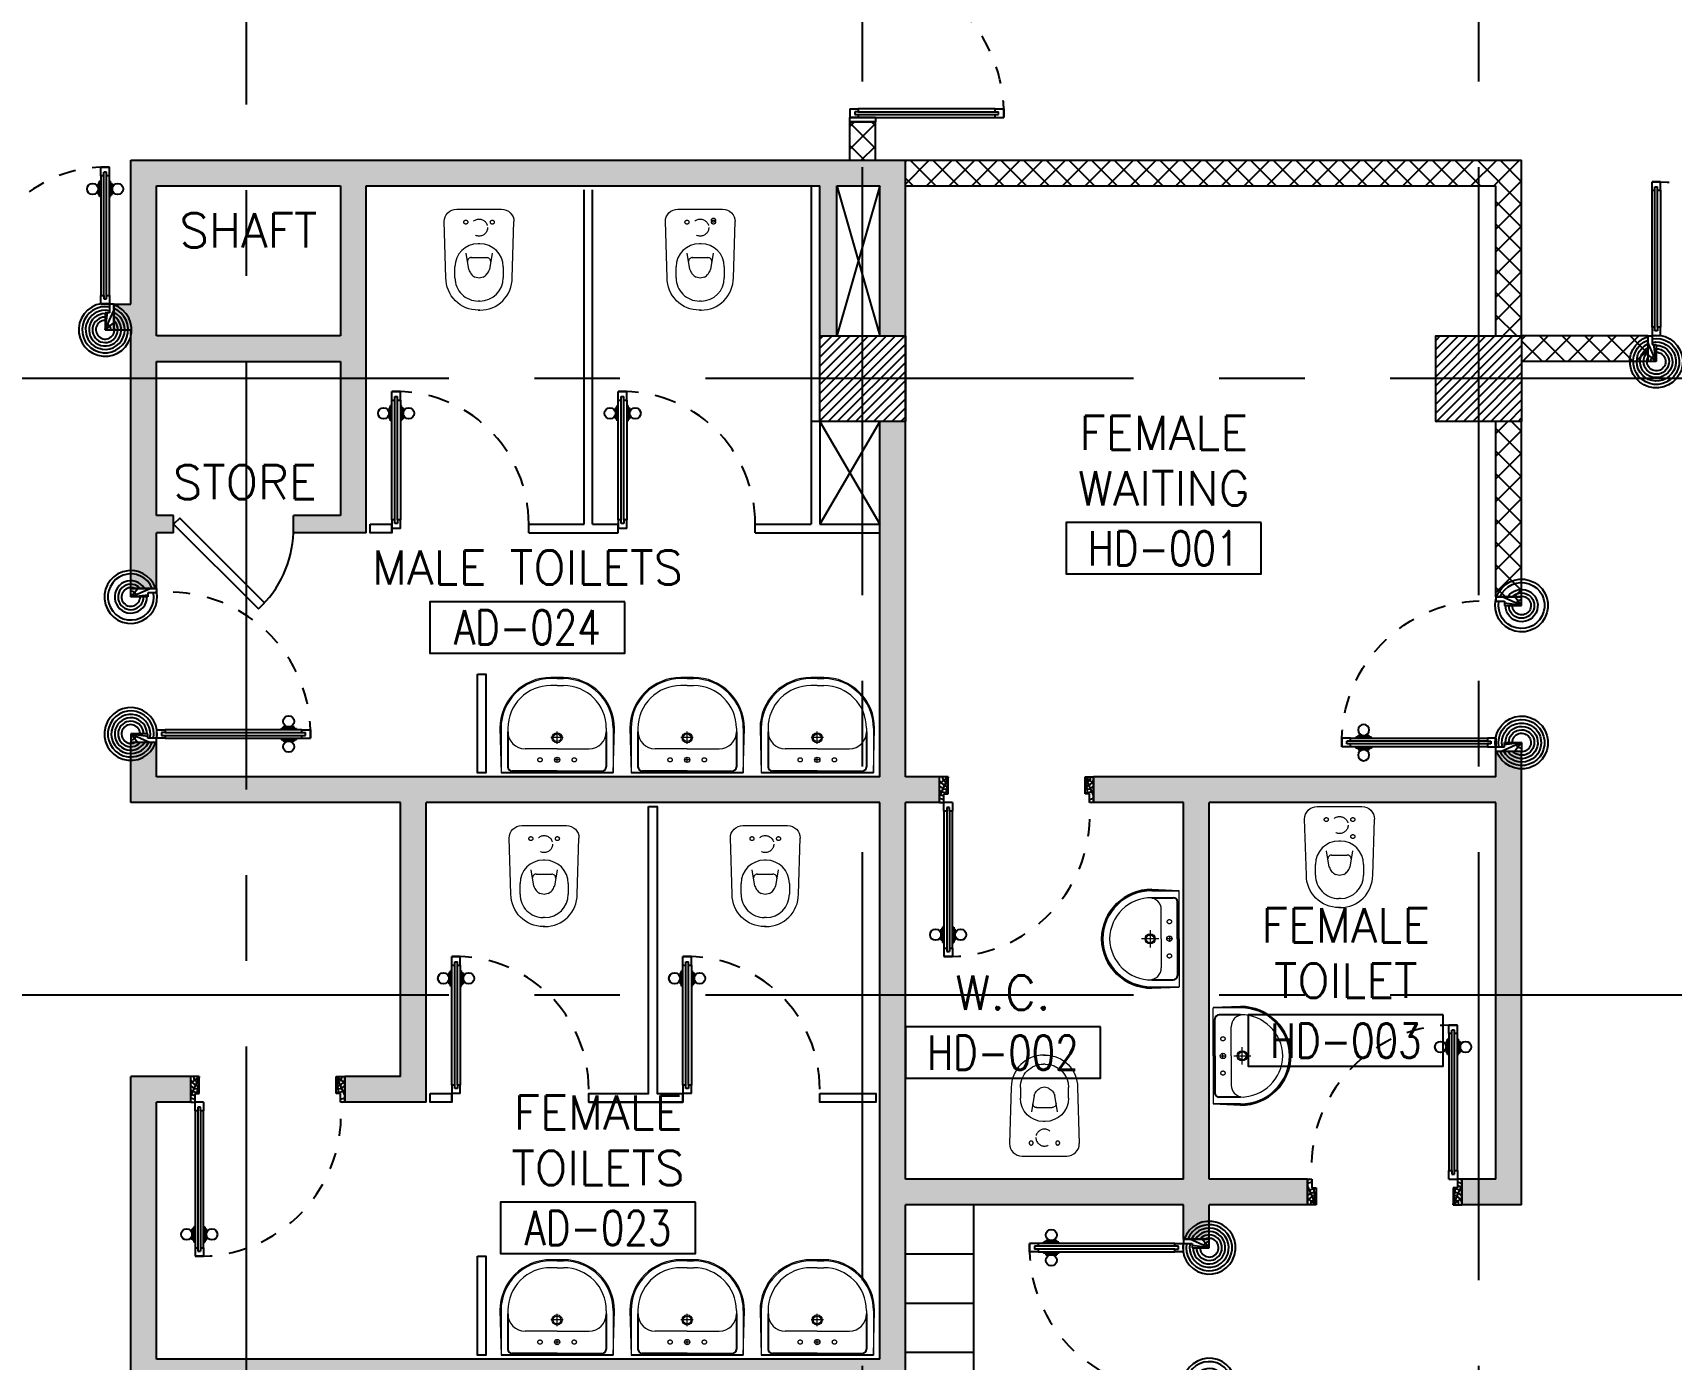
# Model space of a CAD drawing. Extents: x 417866.9 to 417960.2, y 43448 to 43538.2.
# Drawn here: x 417925.09 to 417934.66, y 43475.55 to 43483.29 of the extents above; entities that cross this region are included whole.
import ezdxf
from ezdxf.enums import TextEntityAlignment as Align

# ---------------------------------------------------------------- set-up
doc = ezdxf.new("R2010")
doc.units = 0
doc.header["$MEASUREMENT"] = 0
for name, pattern in [('CENTERX2', [4, 2.5, -0.5, 0.5, -0.5]), ('DASHED', [0.75, 0.5, -0.25]), ('HIDDEN', [0.375, 0.25, -0.125]), ('HIDDEN2', [0.1875, 0.125, -0.0625])]:
    doc.linetypes.add(name, pattern=pattern)
doc.layers.get('0').update_dxf_attribs({"linetype": 'CONTINUOUS'})
for name, color, linetype in [('A-JEERI', 3, 'CONTINUOUS'), ('AXES', 11, 'CENTERX2'), ('COL', 2, 'CONTINUOUS'), ('DIM', 4, 'CONTINUOUS'), ('DOOR', 4, 'CONTINUOUS'), ('DOOR-DIM', 3, 'CONTINUOUS'), ('EJ', 8, 'CONTINUOUS'), ('FIX', 3, 'CONTINUOUS'), ('HAT', 8, 'CONTINUOUS'), ('Locker', 7, 'CONTINUOUS'), ('PART', 9, 'CONTINUOUS'), ('RM-BOX', 2, 'CONTINUOUS'), ('RM-NAME', 2, 'CONTINUOUS'), ('RM-NO', 2, 'CONTINUOUS'), ('SHAFT', 7, 'CONTINUOUS'), ('TEXT', 4, 'CONTINUOUS'), ('WALL', 2, 'CONTINUOUS'), ('WallType', 11, 'CONTINUOUS'), ('WallType2', 3, 'CONTINUOUS')]:
    doc.layers.add(name, color=color, linetype=linetype)
doc.layers.get('DIM').off()
doc.styles.add('ROMANS', font='ROMANS.shx', dxfattribs={"width": 0.6})
pattern_1 = [(0, (0, 0), (0.075, 0.04330127), [0.05, -0.1]), (120, (0, 0), (-0.074999999836, 0.043301270284), [0.05, -0.1]), (60, (0, 0), (1.64e-10, 0.086602540284), [-0.1, 0.05])]

# ---------------------------------------------------------------- blocks, each defined once
blk = doc.blocks.new('WC')
at = {"layer": 'FIX', "lineweight": 20}
for p, q in [((475, 140.8), (538, 140.8)), ((339, 4.8), (339, -4.8)), ((394.8, 75.7), (490.4, 60.1)), ((533.7, 24.2), (539.5, 0)), ((539.5, 0), (533.7, -24.2)), ((674, 4.8), (674, -4.8)), ((490.4, -60.1), (394.8, -75.7)), ((538, -140.8), (475, -140.8)), ((213.2, -203.8), (210, -203.8))]:
    blk.add_line(p, q, dxfattribs=at)
at = {"layer": 'FIX', "linetype": 'Continuous', "lineweight": 20}
blk.add_line((420.1, -47.3), (420.4, 44.6), dxfattribs=at)
at = {"layer": 'FIX', "lineweight": 20}
for points in [[(210, -203.8, -0.414214), (137, -130.8), (137, 0), (137, 130.8, -0.414214), (210, 203.8)], [(727, -4.8), (727, 4.8, 0.414214), (538, 193.8), (210, 203.8)], [(727, 4.8), (727, -4.8, -0.414214), (538, -193.8), (210, -203.8)]]:
    blk.add_lwpolyline(points, format="xyb", dxfattribs=at)
at = {"layer": 'FIX', "linetype": 'HIDDEN2', "lineweight": 20, "ltscale": 0.3}
blk.add_circle((245, 0), 49.8, dxfattribs=at)
at = {"layer": 'FIX', "linetype": 'HIDDEN', "lineweight": 20, "ltscale": 0.05}
for centre in [(213.2, 77.5), (213.2, -77.5)]:
    blk.add_circle(centre, 11.6, dxfattribs=at)
at = {"layer": 'FIX', "lineweight": 20}
for centre, radius, start, end in [((475, 4.8), 136, 90, 180), ((538, 4.8), 136, 360, 90), ((464.4, -17.6), 82, 51.07583, 71.50405), ((473, -6.9), 68.2, 27.15318, 51.07583), ((475, -4.8), 136, 180, 270), ((464.4, 17.6), 82, 288.49595, 308.92417), ((473, 6.9), 68.2, 308.92417, 332.84682), ((538, -4.8), 136, 270, 0)]:
    blk.add_arc(centre, radius, start, end, dxfattribs=at)
at = {"layer": 'FIX', "linetype": 'Continuous', "lineweight": 20}
for centre, start, end in [((442.7, 45.5), 88.38785, 182.33379), ((442.4, -45.6), 177.66621, 271.61215)]:
    blk.add_arc(centre, 22.3, start, end, dxfattribs=at)
blk = doc.blocks.new('A$C5C1537D1')
at = {"layer": 'DOOR', "color": 0, "linetype": 'ByBlock'}
for p, q in [((25, 900), (25, 950)), ((75, 950), (25, 950)), ((25, 950), (75, 950)), ((25, 900), (42, 900)), ((42, 900), (42, 920)), ((42, 920), (58, 920)), ((58, 900), (58, 920)), ((58, 900), (75, 900)), ((75, 900), (75, 950)), ((1517.8, 777.6), (1517.8, 867.6)), ((1525, 867.6), (1517.8, 867.6)), ((1525, 900), (1525, 950)), ((1525, 950), (1575, 950)), ((1575, 950), (1525, 950)), ((1542, 900), (1525, 900)), ((1542, 900), (1542, 920)), ((1558, 920), (1542, 920)), ((1558, 900), (1558, 920)), ((1575, 900), (1558, 900)), ((1575, 900), (1575, 950)), ((1575, 867.6), (1582.2, 867.6)), ((1582.2, 777.6), (1582.2, 867.6)), ((1508.8, 855), (1508.8, 790.2)), ((1517.8, 855), (1508.8, 855)), ((1517.8, 790.2), (1508.8, 790.2)), ((1517.8, 855), (1517.8, 790.2)), ((1525, 777.6), (1517.8, 777.6)), ((1575, 777.6), (1582.2, 777.6)), ((1582.2, 855), (1582.2, 790.2)), ((1582.2, 855), (1591.2, 855)), ((1582.2, 790.2), (1591.2, 790.2)), ((1591.2, 855), (1591.2, 790.2)), ((25, 200), (25, 150)), ((42, 200), (25, 200)), ((42, 180), (42, 200)), ((58, 200), (58, 180)), ((75, 200), (58, 200)), ((75, 150), (75, 200)), ((1525, 150), (1525, 200)), ((1525, 200), (1542, 200)), ((1542, 200), (1542, 180)), ((1558, 180), (1558, 200)), ((1558, 200), (1575, 200)), ((1575, 200), (1575, 150)), ((0, 150), (25, 150)), ((0, 0), (0, 150)), ((25, 150), (25, 100)), ((75, 150), (25, 150)), ((25, 100), (50, 100)), ((58, 180), (42, 180)), ((50, 100), (50, 0)), ((1525, 150), (1575, 150)), ((1542, 180), (1558, 180)), ((1575, 100), (1550, 100)), ((1550, 100), (1550, 0)), ((1575, 150), (1575, 100)), ((1600, 150), (1575, 150)), ((1600, 0), (1600, 150)), ((50, 0), (0, 0)), ((1550, 0), (1600, 0))]:
    blk.add_line(p, q, dxfattribs=at)
at = {"layer": 'DOOR', "linetype": 'ByBlock'}
for p, q in [((25, 200), (25, 900)), ((42, 200), (42, 900)), ((58, 200), (58, 900)), ((75, 900), (75, 200)), ((1525, 900), (1525, 200)), ((1542, 200), (1542, 900)), ((1558, 200), (1558, 900)), ((1575, 200), (1575, 900))]:
    blk.add_line(p, q, dxfattribs=at)
at = {"layer": 'DOOR', "color": 9, "linetype": 'ByBlock'}
for p, q in [((50, 0), (0, 113.7)), ((50, 0), (36.6, 100)), ((1550, 0), (1600, 113.7)), ((1550, 0), (1563.4, 100)), ((50, 0), (0, 40.1)), ((1550, 0), (1600, 40.1))]:
    blk.add_line(p, q, dxfattribs=at)
at = {"layer": 'DOOR', "color": 0, "linetype": 'ByBlock'}
for centre in [(1476.5, 822.6), (1623.5, 822.6)]:
    blk.add_circle(centre, 32.4, dxfattribs=at)
at = {"layer": 'DOOR', "linetype": 'HIDDEN', "ltscale": 0.5}
for centre, start, end in [((50, 198.8), 356.27506, 91.90618), ((1550, 198.8), 88.09382, 183.72494)]:
    blk.add_arc(centre, 751.6, start, end, dxfattribs=at)
at = {"layer": 'DOOR', "color": 9, "linetype": 'ByBlock'}
for centre, radius, start, end in [((50, 0), 154.4, 103.71423, 108.89471), ((50, 0), 134.4, 100.71998, 111.84015), ((50, 0), 114.4, 102.62257, 115.91616), ((1550, 0), 134.4, 68.15985, 79.28002), ((1550, 0), 114.4, 64.08384, 77.37743), ((1550, 0), 154.4, 71.10529, 76.28577), ((50, 0), 94.4, 90, 121.98181), ((50, 0), 74.4, 90, 132.22357), ((50, 0), 54.4, 90, 156.79262), ((50, 0), 34.4, 90, 180), ((50, 0), 14.4, 90, 180), ((1550, 0), 94.4, 58.01819, 90), ((1550, 0), 74.4, 47.77643, 90), ((1550, 0), 54.4, 23.20738, 90), ((1550, 0), 34.4, 0, 90), ((1550, 0), 14.4, 0, 90)]:
    blk.add_arc(centre, radius, start, end, dxfattribs=at)
at = {"layer": 'WALL', "linetype": 'ByBlock'}
for p, q in [((0, 150), (0, 0)), ((1600, 150), (1600, 0))]:
    blk.add_line(p, q, dxfattribs=at)
blk = doc.blocks.new('DOOR90')
at = {"layer": 'DOOR', "color": 7, "linetype": 'ByBlock'}
for p, q in [((-150, 0), (0, 0)), ((-150, 0), (-150, -25)), ((0, -50), (-113.7, 0)), ((0, -50), (-40.1, 0)), ((0, -50), (0, 0)), ((-1000, -25), (-1050, -25)), ((-1050, -75), (-1050, -25)), ((-1050, -25), (-1050, -75)), ((-1000, -75), (-1050, -75)), ((-1000, -42), (-1020, -42)), ((-1020, -42), (-1020, -58)), ((-1000, -58), (-1020, -58)), ((-1000, -25), (-1000, -42)), ((-1000, -58), (-1000, -75)), ((-877.6, -17.8), (-967.6, -17.8)), ((-967.6, -25), (-967.6, -17.8)), ((-967.6, -75), (-967.6, -82.2)), ((-877.6, -82.2), (-967.6, -82.2)), ((-955, -8.8), (-890.2, -8.8)), ((-955, -17.8), (-955, -8.8)), ((-955, -17.8), (-890.2, -17.8)), ((-955, -82.2), (-890.2, -82.2)), ((-955, -82.2), (-955, -91.2)), ((-955, -91.2), (-890.2, -91.2)), ((-890.2, -17.8), (-890.2, -8.8)), ((-890.2, -82.2), (-890.2, -91.2)), ((-877.6, -25), (-877.6, -17.8)), ((-877.6, -75), (-877.6, -82.2)), ((-200, -25), (-150, -25)), ((-200, -42), (-200, -25)), ((-180, -42), (-200, -42)), ((-200, -58), (-180, -58)), ((-200, -75), (-200, -58)), ((-150, -75), (-200, -75)), ((-180, -58), (-180, -42)), ((-150, -25), (-100, -25)), ((-150, -75), (-150, -25)), ((-100, -25), (-100, -50)), ((0, -50), (-100, -36.6)), ((-100, -50), (0, -50)), ((0, -850), (-113.7, -900)), ((-100, -875), (-100, -850)), ((0, -850), (-100, -863.4)), ((-100, -850), (0, -850)), ((0, -850), (-40.1, -900)), ((0, -850), (0, -900)), ((-150, -875), (-100, -875)), ((-150, -900), (-150, -875)), ((-150, -900), (0, -900)), ((0, -900), (-150, -900))]:
    blk.add_line(p, q, dxfattribs=at)
at = {"layer": 'DOOR', "linetype": 'ByBlock'}
for p, q in [((-200, -25), (-1000, -25)), ((-200, -42), (-1000, -42)), ((-200, -58), (-1000, -58)), ((-1000, -75), (-200, -75))]:
    blk.add_line(p, q, dxfattribs=at)
at = {"layer": 'DOOR', "color": 7, "linetype": 'ByBlock'}
for centre in [(-922.6, 23.5), (-922.6, -123.5)]:
    blk.add_circle(centre, 32.4, dxfattribs=at)
for centre, radius, start, end in [((0, -50), 154.4, 161.10529, 166.28577), ((0, -50), 94.4, 148.01819, 180), ((0, -50), 134.4, 158.15985, 169.28002), ((0, -50), 114.4, 154.08384, 167.37743), ((0, -50), 74.4, 137.77643, 180), ((0, -50), 54.4, 113.20738, 180), ((0, -50), 34.4, 90, 180), ((0, -50), 14.4, 90, 180), ((0, -850), 94.4, 180, 211.98181), ((0, -850), 74.4, 180, 222.22357), ((0, -850), 54.4, 180, 246.79262), ((0, -850), 34.4, 180, 270), ((0, -850), 14.4, 180, 270), ((0, -850), 154.4, 193.71423, 198.89471), ((0, -850), 134.4, 190.71998, 201.84015)]:
    blk.add_arc(centre, radius, start, end, dxfattribs=at)
at = {"layer": 'DOOR', "linetype": 'HIDDEN', "ltscale": 0.5}
blk.add_arc((-222.2, -50), 828.2, 178.27012, 275.00304, dxfattribs=at)
blk = doc.blocks.new('RM2')
at = {"layer": 'RM-NAME', "style": 'ROMANS'}
blk.add_text('SHAFT', height=200, dxfattribs=at).set_placement((0, 0), align=Align.MIDDLE)
blk = doc.blocks.new('A$C272A55A0')
at = {"layer": 'DOOR', "color": 0, "linetype": 'ByBlock'}
for p, q in [((0, 900.4), (0, 1050.4)), ((50, 1050.4), (0, 1050.4)), ((50, 950.4), (50, 1050.4)), ((1750, 950.4), (1750, 1050.4)), ((1750, 1050.4), (1800, 1050.4)), ((1800, 1050.4), (1800, 900.4)), ((0, 900.4), (25, 900.4)), ((25, 950.4), (50, 950.4)), ((25, 900.4), (25, 950.4)), ((75, 900.4), (25, 900.4)), ((25, 850.4), (25, 900.4)), ((58, 870.4), (42, 870.4)), ((42, 870.4), (42, 850.4)), ((58, 850.4), (58, 870.4)), ((75, 900.4), (75, 850.4)), ((1725, 900.4), (1775, 900.4)), ((1725, 900.4), (1725, 850.4)), ((1742, 870.4), (1758, 870.4)), ((1742, 850.4), (1742, 870.4)), ((1775, 950.4), (1750, 950.4)), ((1758, 870.4), (1758, 850.4)), ((1775, 900.4), (1775, 950.4)), ((1800, 900.4), (1775, 900.4)), ((1775, 850.4), (1775, 900.4)), ((42, 850.4), (25, 850.4)), ((75, 850.4), (58, 850.4)), ((1725, 850.4), (1742, 850.4)), ((1758, 850.4), (1775, 850.4)), ((1717.8, 160.1), (1708.8, 160.1)), ((1708.8, 95.3), (1708.8, 160.1)), ((1725, 172.7), (1717.8, 172.7)), ((1717.8, 172.7), (1717.8, 82.7)), ((1717.8, 95.3), (1717.8, 160.1)), ((1775, 172.7), (1782.2, 172.7)), ((1782.2, 172.7), (1782.2, 82.7)), ((1782.2, 160.1), (1791.2, 160.1)), ((1782.2, 95.3), (1782.2, 160.1)), ((1791.2, 95.3), (1791.2, 160.1)), ((25, 50.4), (42, 50.4)), ((25, 50.4), (25, 0.4)), ((25, 0.4), (75, 0.4)), ((75, 0.4), (25, 0.4)), ((42, 50.4), (42, 30.4)), ((42, 30.4), (58, 30.4)), ((58, 50.4), (75, 50.4)), ((58, 50.4), (58, 30.4)), ((75, 50.4), (75, 0.4)), ((1717.8, 95.3), (1708.8, 95.3)), ((1725, 82.7), (1717.8, 82.7)), ((1742, 50.4), (1725, 50.4)), ((1725, 50.4), (1725, 0.4)), ((1775, 0.4), (1725, 0.4)), ((1725, 0.4), (1775, 0.4)), ((1742, 50.4), (1742, 30.4)), ((1758, 30.4), (1742, 30.4)), ((1775, 50.4), (1758, 50.4)), ((1758, 50.4), (1758, 30.4)), ((1775, 82.7), (1782.2, 82.7)), ((1775, 50.4), (1775, 0.4)), ((1782.2, 95.3), (1791.2, 95.3))]:
    blk.add_line(p, q, dxfattribs=at)
at = {"layer": 'DOOR', "color": 9, "linetype": 'ByBlock'}
for p, q in [((50, 1050.4), (0, 1010.2)), ((50, 1050.4), (0, 936.6)), ((50, 1050.4), (36.6, 950.4)), ((1750, 1050.4), (1800, 1010.2)), ((1750, 1050.4), (1800, 936.6)), ((1750, 1050.4), (1763.4, 950.4))]:
    blk.add_line(p, q, dxfattribs=at)
at = {"layer": 'DOOR', "linetype": 'ByBlock'}
for p, q in [((25, 850.4), (25, 50.4)), ((42, 850.4), (42, 50.4)), ((58, 850.4), (58, 50.4)), ((75, 50.4), (75, 850.4)), ((1725, 50.4), (1725, 850.4)), ((1742, 850.4), (1742, 50.4)), ((1758, 850.4), (1758, 50.4)), ((1775, 850.4), (1775, 50.4))]:
    blk.add_line(p, q, dxfattribs=at)
at = {"layer": 'DOOR', "color": 0, "linetype": 'ByBlock'}
for centre in [(1676.5, 127.7), (1823.5, 127.7)]:
    blk.add_circle(centre, 32.4, dxfattribs=at)
at = {"layer": 'DOOR', "color": 9, "linetype": 'ByBlock'}
for centre, radius, start, end in [((50, 1050.4), 54.4, 203.20738, 270), ((50, 1050.4), 74.4, 227.77643, 270), ((50, 1050.4), 94.4, 238.01819, 270), ((50, 1050.4), 34.4, 180, 270), ((50, 1050.4), 14.4, 180, 270), ((1750, 1050.4), 14.4, 270, 0), ((1750, 1050.4), 34.4, 270, 0), ((1750, 1050.4), 54.4, 270, 336.79262), ((1750, 1050.4), 74.4, 270, 312.22357), ((1750, 1050.4), 94.4, 270, 301.98181), ((50, 1050.4), 114.4, 244.08384, 257.37743), ((50, 1050.4), 134.4, 248.15985, 259.28002), ((50, 1050.4), 154.4, 251.10529, 256.28577), ((1750, 1050.4), 114.4, 282.62257, 295.91616), ((1750, 1050.4), 134.4, 280.71998, 291.84015), ((1750, 1050.4), 154.4, 283.71423, 288.89471)]:
    blk.add_arc(centre, radius, start, end, dxfattribs=at)
at = {"layer": 'DOOR', "linetype": 'HIDDEN', "ltscale": 0.5}
for centre, start, end in [((50, 851.4), 268.31738, 3.29648), ((1750, 851.4), 176.70352, 271.68262)]:
    blk.add_arc(centre, 851.4, start, end, dxfattribs=at)
at = {"layer": 'WALL', "linetype": 'ByBlock'}
blk.add_line((1800, 900.4), (1800, 1050.4), dxfattribs=at)
blk = doc.blocks.new('RM1')
at = {"layer": 'RM-BOX'}
blk.add_lwpolyline([(569.9, -200), (-569.9, -200), (-569.9, -500), (569.9, -500)], close=True, dxfattribs=at)
at = {"layer": 'RM-NAME', "style": 'ROMANS'}
for tag, p in [('ROOMNAME1', (0, 323.8)), ('ROOMNAME2', (0, 0))]:
    blk.add_attdef(tag, text='', height=200, dxfattribs=at).set_placement(p, align=Align.MIDDLE)
at = {"layer": 'RM-NO', "style": 'ROMANS', "width": 0.8}
blk.add_attdef('ROOMNO', text='', height=200, dxfattribs=at).set_placement((0, -350), align=Align.MIDDLE)
blk = doc.blocks.new('COL50')
at = {"layer": 'COL'}
blk.add_lwpolyline([(-250, 250), (-250, -250), (250, -250), (250, 250)], close=True, dxfattribs=at)
blk = doc.blocks.new('*X79')
at = {"color": 0}
for p, q in [((235124.7, 25061), (235624.7, 25561)), ((235128.6, 25117.8), (235571.7, 25561)), ((235128.6, 25170.9), (235518.7, 25561)), ((235128.6, 25223.9), (235465.6, 25561)), ((235128.6, 25276.9), (235412.6, 25561)), ((235128.6, 25330), (235359.6, 25561)), ((235128.6, 25383), (235306.5, 25561)), ((235128.6, 25436), (235253.5, 25561)), ((235128.6, 25489.1), (235200.5, 25561)), ((235128.6, 25542.1), (235147.4, 25561)), ((235177.8, 25061), (235628.6, 25511.8)), ((235230.8, 25061), (235628.6, 25458.7)), ((235283.8, 25061), (235628.6, 25405.7)), ((235336.9, 25061), (235628.6, 25352.7)), ((235389.9, 25061), (235628.6, 25299.6)), ((235442.9, 25061), (235628.6, 25246.6)), ((235496, 25061), (235628.6, 25193.6)), ((235549, 25061), (235628.6, 25140.5)), ((235602, 25061), (235628.6, 25087.5))]:
    blk.add_line(p, q, dxfattribs=at)
blk = doc.blocks.new('LAV1')
at = {"layer": 'FIX', "linetype": 'ByBlock', "ltscale": 0.3}
for p, q in [((-287, 210), (-280, 50)), ((-240, 210), (-240, 85)), ((240, 210), (240, 85)), ((287, 210), (280, 50)), ((0, 60), (-215, 60)), ((0, 60), (215, 60))]:
    blk.add_line(p, q, dxfattribs=at)
at = {"layer": 'FIX', "linetype": 'Continuous', "lineweight": 20}
for p, q in [((-280, 210), (-280, 50)), ((280, 210), (280, 50)), ((0, 155), (-170, 155)), ((0, 155), (170, 155)), ((0, 50), (-280, 50)), ((0, 50), (-247.3, 50)), ((0, 50), (280, 50)), ((0, 50), (247.3, 50))]:
    blk.add_line(p, q, dxfattribs=at)
at = {"layer": 'FIX', "linetype": 'DASHED', "lineweight": 20, "ltscale": 0.05}
for p, q in [((49.5, 220), (-50.5, 220)), ((-0.5, 170), (-0.5, 270)), ((-0.5, 170), (-0.5, 270))]:
    blk.add_line(p, q, dxfattribs=at)
at = {"layer": 'FIX', "lineweight": 20}
for p, q in [((15.6, 107.5), (-15.5, 107.5)), ((0, 92), (0, 123))]:
    blk.add_line(p, q, dxfattribs=at)
for centre, radius in [((-0.5, 220), 29.5), ((-0.5, 220), 22.5), ((0, 107.5), 15.5)]:
    blk.add_circle(centre, radius, dxfattribs=at)
at = {"layer": 'FIX', "linetype": 'HIDDEN', "lineweight": 20, "ltscale": 0.05}
for centre in [(-100, 107.5), (100, 107.5)]:
    blk.add_circle(centre, 12.4, dxfattribs=at)
at = {"layer": 'FIX', "linetype": 'ByBlock', "ltscale": 0.3}
for centre, radius, start, end in [((5.1, 212), 292.1, 90.99638, 180.39035), ((-5.1, 212), 292.1, 359.60965, 89.00362), ((-215, 85), 25, 180, 270), ((215, 85), 25, 270, 0)]:
    blk.add_arc(centre, radius, start, end, dxfattribs=at)
at = {"layer": 'FIX', "linetype": 'Continuous', "lineweight": 20}
for centre, radius, start, end in [((5.1, 212), 285.1, 91.02017, 180.39998), ((-5.1, 212), 285.1, 359.60002, 88.97983), ((5.1, 212), 245.1, 91.18134, 180.46566), ((-5.1, 212), 245.1, 359.53434, 88.81866), ((-170, 225), 70, 180, 270), ((170, 225), 70, 270, 0)]:
    blk.add_arc(centre, radius, start, end, dxfattribs=at)
blk = doc.blocks.new('*X78')
at = {"color": 0}
for p, q in [((238728.6, 25111.6), (239178, 25561)), ((238728.6, 25164.6), (239124.9, 25561)), ((238728.6, 25217.7), (239071.9, 25561)), ((238728.6, 25270.7), (239018.9, 25561)), ((238728.6, 25323.7), (238965.8, 25561)), ((238728.6, 25376.8), (238912.8, 25561)), ((238728.6, 25429.8), (238859.8, 25561)), ((238728.6, 25482.8), (238806.7, 25561)), ((238728.6, 25535.9), (238753.7, 25561)), ((238728.6, 25058.6), (239228.6, 25558.6)), ((238784, 25061), (239228.6, 25505.5)), ((238837.1, 25061), (239228.6, 25452.5)), ((238890.1, 25061), (239228.6, 25399.5)), ((238943.1, 25061), (239228.6, 25346.4)), ((238996.2, 25061), (239228.6, 25293.4)), ((239049.2, 25061), (239228.6, 25240.4)), ((239102.2, 25061), (239228.6, 25187.3)), ((239155.3, 25061), (239228.6, 25134.3)), ((239208.3, 25061), (239228.6, 25081.3))]:
    blk.add_line(p, q, dxfattribs=at)
blk = doc.blocks.new('LAV-003')
at = {"layer": 'FIX', "linetype": 'ByBlock'}
blk.add_line((-327.5, -25), (327.5, -25), dxfattribs=at)
at = {"layer": 'FIX', "linetype": 'Continuous', "lineweight": 20}
for p, q in [((-327.5, -285), (-327.5, -25)), ((327.5, -285), (327.5, -25)), ((0, -165), (-187.5, -165)), ((0, -165), (187.5, -165)), ((-287.5, -285), (-287.5, -265)), ((287.5, -285), (287.5, -265)), ((0, -535), (-37.5, -535)), ((0, -535), (37.5, -535)), ((0, -575), (-37.5, -575)), ((0, -575), (37.5, -575))]:
    blk.add_line(p, q, dxfattribs=at)
at = {"layer": 'FIX', "linetype": 'ByBlock', "ltscale": 0.3}
for p, q in [((-287.5, -265), (-287.5, -60)), ((0, -35), (-262.5, -35)), ((0, -35), (262.5, -35)), ((287.5, -265), (287.5, -60))]:
    blk.add_line(p, q, dxfattribs=at)
at = {"layer": 'FIX', "lineweight": 20}
for p, q in [((0, -85.4), (0, -116.5)), ((-15.6, -100.9), (15.5, -100.9))]:
    blk.add_line(p, q, dxfattribs=at)
at = {"layer": 'FIX', "linetype": 'DASHED', "lineweight": 20, "ltscale": 0.04}
for p, q in [((-35.7, -230.5), (36.6, -230.5)), ((0, -193.9), (0, -266.1))]:
    blk.add_line(p, q, dxfattribs=at)
at = {"layer": 'FIX', "linetype": 'Continuous', "lineweight": 20}
blk.add_lwpolyline([(294.8, -25), (0, -25), (-327.5, -25), (-334.5, -285, 0.414214), (-37.5, -582), (0, -582), (37.5, -582, 0.414214), (334.5, -285), (327.5, -25), (0, -25)], format="xyb", dxfattribs=at)
at = {"layer": 'FIX', "linetype": 'HIDDEN', "lineweight": 20, "ltscale": 0.05}
for centre in [(-100, -100.9), (100, -100.9)]:
    blk.add_circle(centre, 12.4, dxfattribs=at)
at = {"layer": 'FIX', "lineweight": 20}
for centre, radius in [((0, -100.9), 15.5), ((0.5, -230), 29.5), ((0.5, -230), 22.5)]:
    blk.add_circle(centre, radius, dxfattribs=at)
at = {"layer": 'FIX', "linetype": 'ByBlock', "ltscale": 0.3}
for centre, start, end in [((-262.5, -60), 90, 180), ((262.5, -60), 0, 90)]:
    blk.add_arc(centre, 25, start, end, dxfattribs=at)
at = {"layer": 'FIX', "linetype": 'Continuous', "lineweight": 20}
for centre, radius, start, end in [((-187.5, -265), 100, 90, 180), ((187.5, -265), 100, 0, 90), ((-37.5, -285), 290, 180, 270), ((-37.5, -285), 250, 180, 270), ((37.5, -285), 290, 270, 0), ((37.5, -285), 250, 270, 0)]:
    blk.add_arc(centre, radius, start, end, dxfattribs=at)
blk = doc.blocks.new('fe-door')
at = {"layer": 'DOOR', "color": 0, "linetype": 'ByBlock'}
for p, q in [((-900, 1775), (-900, 1725)), ((-900, 1725), (-900, 1775)), ((-850, 1775), (-900, 1775)), ((-850, 1725), (-900, 1725)), ((-870, 1758), (-870, 1742)), ((-850, 1758), (-870, 1758)), ((-850, 1742), (-870, 1742)), ((-850, 1775), (-850, 1758)), ((-850, 1742), (-850, 1725)), ((-817.6, 1775), (-817.6, 1782.2)), ((-727.6, 1782.2), (-817.6, 1782.2)), ((-817.6, 1725), (-817.6, 1717.8)), ((-805, 1782.2), (-805, 1791.2)), ((-805, 1791.2), (-740.2, 1791.2)), ((-805, 1782.2), (-740.2, 1782.2)), ((-740.2, 1782.2), (-740.2, 1791.2)), ((-727.6, 1775), (-727.6, 1782.2)), ((-727.6, 1725), (-727.6, 1717.8)), ((-50, 1758), (-50, 1775)), ((-50, 1775), (0, 1775)), ((-30, 1758), (-50, 1758)), ((-50, 1725), (-50, 1742)), ((-50, 1742), (-30, 1742)), ((0, 1725), (-50, 1725)), ((-30, 1742), (-30, 1758)), ((150, 1800), (0, 1800)), ((0, 1800), (0, 1775)), ((0, 1725), (0, 1775)), ((0, 1775), (150, 1775)), ((150, 1775), (150, 1800)), ((-727.6, 1717.8), (-817.6, 1717.8)), ((-805, 1717.8), (-805, 1708.8)), ((-805, 1717.8), (-740.2, 1717.8)), ((-805, 1708.8), (-740.2, 1708.8)), ((-740.2, 1717.8), (-740.2, 1708.8)), ((0, 75), (0, 25)), ((0, 75), (50, 75)), ((0, 0), (0, 25)), ((0, 25), (50, 25)), ((150, 25), (0, 25)), ((0, 0), (150, 0)), ((30, 58), (30, 42)), ((50, 58), (30, 58)), ((30, 42), (50, 42)), ((50, 75), (50, 58)), ((50, 42), (50, 25)), ((150, 25), (150, 0)), ((850, 58), (850, 75)), ((850, 75), (900, 75)), ((850, 58), (870, 58)), ((850, 25), (850, 42)), ((850, 42), (870, 42)), ((850, 25), (900, 25)), ((870, 42), (870, 58)), ((900, 25), (900, 75)), ((900, 75), (900, 25))]:
    blk.add_line(p, q, dxfattribs=at)
at = {"layer": 'DOOR', "linetype": 'ByBlock'}
for p, q in [((-50, 1775), (-850, 1775)), ((-50, 1758), (-850, 1758)), ((-50, 1742), (-850, 1742)), ((-850, 1725), (-50, 1725)), ((850, 75), (50, 75)), ((50, 58), (850, 58)), ((50, 42), (850, 42)), ((50, 25), (850, 25))]:
    blk.add_line(p, q, dxfattribs=at)
at = {"layer": 'DOOR', "color": 0, "linetype": 'ByBlock'}
for centre in [(-772.6, 1823.5), (-772.6, 1676.5)]:
    blk.add_circle(centre, 32.4, dxfattribs=at)
at = {"layer": 'DOOR', "linetype": 'HIDDEN', "ltscale": 0.5}
for centre, start, end in [((-49, 1750), 178.31738, 273.29648), ((49, 50), 358.31738, 93.29648)]:
    blk.add_arc(centre, 851.4, start, end, dxfattribs=at)
at = {"layer": 'WALL'}
for p, q in [((0, 1800), (150, 1800)), ((0, 0), (150, 0))]:
    blk.add_line(p, q, dxfattribs=at)
at = {"layer": 'WALL', "linetype": 'ByBlock'}
blk.add_line((0, 1800), (150, 1800), dxfattribs=at)

msp = doc.modelspace()

# ---------------------------------------------------------------- hatches: boundary and pattern name
at = {"layer": 'WallType'}
h = msp.add_hatch(dxfattribs=at)
h.set_pattern_fill('ANSI37', color=256, scale=0.75, style=0)
h.set_pattern_definition([(45, (0, 0), (-0.066291260736, 0.066291260736), []), (135, (0, 0), (-0.066291260736, -0.066291260736), [])])
h.paths.add_polyline_path([(417933.7866, 43482.5493), (417930.1866, 43482.5493), (417930.1866, 43482.3993), (417933.6366, 43482.3993), (417933.6366, 43481.5243), (417933.7866, 43481.5243)])
h.paths.add_polyline_path([(417934.5236, 43481.5243), (417933.7866, 43481.5243), (417933.7866, 43481.3743), (417934.5236, 43481.3743)])
h.paths.add_polyline_path([(417933.7866, 43481.0243), (417933.6366, 43481.0243), (417933.6366, 43479.9993), (417933.7866, 43479.9993)])
h.paths.add_polyline_path([(417930.0116, 43482.7743), (417929.8616, 43482.7743), (417929.8616, 43482.5493), (417930.0116, 43482.5493)])
at = {"layer": 'WallType2'}
h = msp.add_hatch(dxfattribs=at)
h.set_pattern_fill('HONEY', color=256, scale=0.4, style=0)
h.set_pattern_definition(pattern_1)
h.paths.add_polyline_path([(417930.1866, 43482.5493), (417929.8616, 43482.5493), (417925.6616, 43482.5493), (417925.6616, 43481.7095), (417925.5616, 43481.7095), (417925.5616, 43481.5595), (417925.6616, 43481.5595), (417925.6616, 43480.0493), (417925.8116, 43480.0493), (417925.8116, 43480.3743), (417925.9116, 43480.3743), (417925.9116, 43480.4743), (417925.8116, 43480.4743), (417925.8116, 43481.3743), (417926.8866, 43481.3743), (417926.8866, 43480.4743), (417926.6116, 43480.4743), (417926.6116, 43480.3743), (417927.0366, 43480.3743), (417927.0366, 43482.3993), (417929.6866, 43482.3993), (417929.6866, 43481.5243), (417929.7866, 43481.5243), (417929.7866, 43482.3993), (417930.0366, 43482.3993), (417930.0366, 43481.5243), (417930.1866, 43481.5243)])
h.paths.add_polyline_path([(417926.8866, 43482.3993), (417926.8866, 43481.5243), (417925.8116, 43481.5243), (417925.8116, 43482.3743), (417925.8116, 43482.3993)], flags=16)
h.paths.add_polyline_path([(417925.8705, 43481.9898), (417926.8277, 43481.9898), (417926.8277, 43482.2898), (417925.8705, 43482.2898)], flags=8)
h = msp.add_hatch(dxfattribs=at)
h.set_pattern_fill('HONEY', color=256, scale=0.4, style=0)
h.set_pattern_definition(pattern_1)
h.paths.add_polyline_path([(417925.8116, 43477.0493), (417926.0116, 43477.0493), (417926.0116, 43477.1993), (417925.6616, 43477.1993), (417925.6616, 43473.8313), (417925.8116, 43473.8313), (417925.8116, 43475.3993), (417927.8466, 43475.3993), (417927.8466, 43472.7313), (417925.8116, 43472.7313), (417925.8116, 43472.9313), (417925.6616, 43472.9313), (417925.6616, 43472.5813), (417928.1991, 43472.5813), (417928.1991, 43472.7313), (417927.9966, 43472.7313), (417927.9966, 43475.3993), (417930.0366, 43475.3993), (417930.0366, 43474.3243), (417930.1866, 43474.3243), (417930.1866, 43476.4493), (417931.8116, 43476.4493), (417931.8116, 43476.2493), (417931.9616, 43476.2493), (417931.9616, 43476.4493), (417932.5366, 43476.4493), (417932.5366, 43476.5993), (417931.9616, 43476.5993), (417931.9616, 43478.7993), (417933.6366, 43478.7993), (417933.6366, 43476.5993), (417933.4366, 43476.5993), (417933.4366, 43476.4493), (417933.7866, 43476.4493), (417933.7866, 43479.0993), (417933.6366, 43479.0993), (417933.6366, 43478.9493), (417931.2866, 43478.9493), (417931.2866, 43478.7993), (417931.8116, 43478.7993), (417931.8116, 43476.5993), (417930.1866, 43476.5993), (417930.1866, 43478.7993), (417930.3866, 43478.7993), (417930.3866, 43478.9493), (417930.1866, 43478.9493), (417930.1866, 43481.0243), (417930.0366, 43481.0243), (417930.0366, 43478.9493), (417925.8116, 43478.9493), (417925.8116, 43479.1493), (417925.6616, 43479.1493), (417925.6616, 43478.7993), (417927.2366, 43478.7993), (417927.2366, 43477.1993), (417926.9116, 43477.1993), (417926.9116, 43477.0493), (417927.3866, 43477.0493), (417927.3866, 43478.7993), (417930.0366, 43478.7993), (417930.0366, 43475.5493), (417925.8116, 43475.5493)])

# ---------------------------------------------------------------- linework, layer by layer
at = {"layer": 'AXES'}
for p, q in [((417929.9366, 43460.01), (417929.9366, 43537.5491)), ((417933.5366, 43460.01), (417933.5366, 43537.5491)), ((417926.3366, 43466.8743), (417926.3366, 43525.6943)), ((417959.5194, 43481.2743), (417889.6966, 43481.2743)), ((417959.5194, 43477.6743), (417889.6966, 43477.6743))]:
    msp.add_line(p, q, dxfattribs=at)
at = {"layer": 'DOOR', "linetype": 'ByBlock'}
for p, q in [((417927.1866, 43481.1993), (417927.2366, 43481.1993)), ((417927.2366, 43481.1993), (417927.1866, 43481.1993)), ((417927.1866, 43481.1493), (417927.1866, 43481.1993)), ((417927.2366, 43481.1493), (417927.2366, 43481.1993)), ((417928.5097, 43481.1993), (417928.5597, 43481.1993)), ((417928.5597, 43481.1993), (417928.5097, 43481.1993)), ((417928.5097, 43481.1493), (417928.5097, 43481.1993)), ((417928.5597, 43481.1493), (417928.5597, 43481.1993)), ((417927.1794, 43481.1044), (417927.1704, 43481.1044)), ((417927.1704, 43481.1044), (417927.1704, 43481.0396)), ((417927.1866, 43481.117), (417927.1794, 43481.117)), ((417927.1794, 43481.027), (417927.1794, 43481.117)), ((417927.1794, 43481.1044), (417927.1794, 43481.0396)), ((417927.1866, 43480.4493), (417927.1866, 43481.1493)), ((417927.1866, 43481.1493), (417927.2036, 43481.1493)), ((417927.2036, 43481.1693), (417927.2196, 43481.1693)), ((417927.2036, 43481.1493), (417927.2036, 43481.1693)), ((417927.2036, 43480.4493), (417927.2036, 43481.1493)), ((417927.2196, 43481.1493), (417927.2196, 43481.1693)), ((417927.2196, 43480.4493), (417927.2196, 43481.1493)), ((417927.2196, 43481.1493), (417927.2366, 43481.1493)), ((417927.2366, 43481.1493), (417927.2366, 43480.4493)), ((417927.2366, 43481.117), (417927.2438, 43481.117)), ((417927.2438, 43481.027), (417927.2438, 43481.117)), ((417927.2438, 43481.1044), (417927.2528, 43481.1044)), ((417927.2438, 43481.1044), (417927.2438, 43481.0396)), ((417927.2528, 43481.1044), (417927.2528, 43481.0396)), ((417928.5025, 43481.1044), (417928.4935, 43481.1044)), ((417928.4935, 43481.1044), (417928.4935, 43481.0396)), ((417928.5097, 43481.117), (417928.5025, 43481.117)), ((417928.5025, 43481.027), (417928.5025, 43481.117)), ((417928.5025, 43481.1044), (417928.5025, 43481.0396)), ((417928.5097, 43480.4493), (417928.5097, 43481.1493)), ((417928.5097, 43481.1493), (417928.5267, 43481.1493)), ((417928.5267, 43481.1693), (417928.5427, 43481.1693)), ((417928.5267, 43481.1493), (417928.5267, 43481.1693)), ((417928.5267, 43480.4493), (417928.5267, 43481.1493)), ((417928.5427, 43481.1493), (417928.5427, 43481.1693)), ((417928.5427, 43480.4493), (417928.5427, 43481.1493)), ((417928.5427, 43481.1493), (417928.5597, 43481.1493)), ((417928.5597, 43481.1493), (417928.5597, 43480.4493)), ((417928.5597, 43481.117), (417928.5669, 43481.117)), ((417928.5669, 43481.027), (417928.5669, 43481.117)), ((417928.5669, 43481.1044), (417928.5759, 43481.1044)), ((417928.5669, 43481.1044), (417928.5669, 43481.0396)), ((417928.5759, 43481.1044), (417928.5759, 43481.0396)), ((417927.1794, 43481.0396), (417927.1704, 43481.0396)), ((417927.1866, 43481.027), (417927.1794, 43481.027)), ((417927.2366, 43481.027), (417927.2438, 43481.027)), ((417927.2438, 43481.0396), (417927.2528, 43481.0396)), ((417928.5025, 43481.0396), (417928.4935, 43481.0396)), ((417928.5097, 43481.027), (417928.5025, 43481.027)), ((417928.5597, 43481.027), (417928.5669, 43481.027)), ((417928.5669, 43481.0396), (417928.5759, 43481.0396)), ((417927.1866, 43480.4493), (417927.1866, 43480.3993)), ((417927.2036, 43480.4493), (417927.1866, 43480.4493)), ((417927.2036, 43480.4293), (417927.2036, 43480.4493)), ((417927.2196, 43480.4293), (417927.2036, 43480.4293)), ((417927.2196, 43480.4493), (417927.2196, 43480.4293)), ((417927.2366, 43480.4493), (417927.2196, 43480.4493)), ((417927.2366, 43480.3993), (417927.2366, 43480.4493)), ((417928.5097, 43480.4493), (417928.5097, 43480.3993)), ((417928.5267, 43480.4493), (417928.5097, 43480.4493)), ((417928.5267, 43480.4293), (417928.5267, 43480.4493)), ((417928.5427, 43480.4293), (417928.5267, 43480.4293)), ((417928.5427, 43480.4493), (417928.5427, 43480.4293)), ((417928.5597, 43480.4493), (417928.5427, 43480.4493)), ((417928.5597, 43480.3993), (417928.5597, 43480.4493)), ((417927.2366, 43480.3993), (417927.1866, 43480.3993)), ((417928.5597, 43480.3993), (417928.5097, 43480.3993)), ((417927.5366, 43477.8993), (417927.5866, 43477.8993)), ((417927.5866, 43477.8993), (417927.5366, 43477.8993)), ((417927.5366, 43477.8493), (417927.5366, 43477.8993)), ((417927.5366, 43477.1493), (417927.5366, 43477.8493)), ((417927.5366, 43477.8493), (417927.5536, 43477.8493)), ((417927.5536, 43477.8693), (417927.5696, 43477.8693)), ((417927.5536, 43477.8493), (417927.5536, 43477.8693)), ((417927.5536, 43477.1493), (417927.5536, 43477.8493)), ((417927.5696, 43477.8493), (417927.5696, 43477.8693)), ((417927.5696, 43477.1493), (417927.5696, 43477.8493)), ((417927.5696, 43477.8493), (417927.5866, 43477.8493)), ((417927.5866, 43477.8493), (417927.5866, 43477.8993)), ((417927.5866, 43477.8493), (417927.5866, 43477.1493)), ((417928.8866, 43477.8993), (417928.9366, 43477.8993)), ((417928.9366, 43477.8993), (417928.8866, 43477.8993)), ((417928.8866, 43477.8493), (417928.8866, 43477.8993)), ((417928.8866, 43477.1493), (417928.8866, 43477.8493)), ((417928.8866, 43477.8493), (417928.9036, 43477.8493)), ((417928.9036, 43477.8693), (417928.9196, 43477.8693)), ((417928.9036, 43477.8493), (417928.9036, 43477.8693)), ((417928.9036, 43477.1493), (417928.9036, 43477.8493)), ((417928.9196, 43477.8493), (417928.9196, 43477.8693)), ((417928.9196, 43477.1493), (417928.9196, 43477.8493)), ((417928.9196, 43477.8493), (417928.9366, 43477.8493)), ((417928.9366, 43477.8493), (417928.9366, 43477.8993)), ((417928.9366, 43477.8493), (417928.9366, 43477.1493)), ((417927.5294, 43477.8044), (417927.5204, 43477.8044)), ((417927.5204, 43477.8044), (417927.5204, 43477.7396)), ((417927.5294, 43477.7396), (417927.5204, 43477.7396)), ((417927.5366, 43477.817), (417927.5294, 43477.817)), ((417927.5294, 43477.727), (417927.5294, 43477.817)), ((417927.5294, 43477.8044), (417927.5294, 43477.7396)), ((417927.5866, 43477.817), (417927.5938, 43477.817)), ((417927.5938, 43477.727), (417927.5938, 43477.817)), ((417927.5938, 43477.8044), (417927.6028, 43477.8044)), ((417927.5938, 43477.8044), (417927.5938, 43477.7396)), ((417927.5938, 43477.7396), (417927.6028, 43477.7396)), ((417927.6028, 43477.8044), (417927.6028, 43477.7396)), ((417928.8794, 43477.8044), (417928.8704, 43477.8044)), ((417928.8704, 43477.8044), (417928.8704, 43477.7396)), ((417928.8794, 43477.7396), (417928.8704, 43477.7396)), ((417928.8866, 43477.817), (417928.8794, 43477.817)), ((417928.8794, 43477.727), (417928.8794, 43477.817)), ((417928.8794, 43477.8044), (417928.8794, 43477.7396)), ((417928.9366, 43477.817), (417928.9438, 43477.817)), ((417928.9438, 43477.727), (417928.9438, 43477.817)), ((417928.9438, 43477.8044), (417928.9528, 43477.8044)), ((417928.9438, 43477.8044), (417928.9438, 43477.7396)), ((417928.9438, 43477.7396), (417928.9528, 43477.7396)), ((417928.9528, 43477.8044), (417928.9528, 43477.7396)), ((417927.5366, 43477.727), (417927.5294, 43477.727)), ((417927.5866, 43477.727), (417927.5938, 43477.727)), ((417928.8866, 43477.727), (417928.8794, 43477.727)), ((417928.9366, 43477.727), (417928.9438, 43477.727)), ((417927.5366, 43477.1493), (417927.5366, 43477.0993)), ((417927.5536, 43477.1493), (417927.5366, 43477.1493)), ((417927.5866, 43477.0993), (417927.5366, 43477.0993)), ((417927.5536, 43477.1293), (417927.5536, 43477.1493)), ((417927.5696, 43477.1293), (417927.5536, 43477.1293)), ((417927.5696, 43477.1493), (417927.5696, 43477.1293)), ((417927.5866, 43477.1493), (417927.5696, 43477.1493)), ((417927.5866, 43477.0993), (417927.5866, 43477.1493)), ((417928.8866, 43477.1493), (417928.8866, 43477.0993)), ((417928.9036, 43477.1493), (417928.8866, 43477.1493)), ((417928.9366, 43477.0993), (417928.8866, 43477.0993)), ((417928.9036, 43477.1293), (417928.9036, 43477.1493)), ((417928.9196, 43477.1293), (417928.9036, 43477.1293)), ((417928.9196, 43477.1493), (417928.9196, 43477.1293)), ((417928.9366, 43477.1493), (417928.9196, 43477.1493)), ((417928.9366, 43477.0993), (417928.9366, 43477.1493))]:
    msp.add_line(p, q, dxfattribs=at)
at = {"layer": 'DOOR'}
for p, q in [((417925.947, 43480.4597), (417925.9116, 43480.4243)), ((417925.9116, 43480.4243), (417926.4066, 43479.9294)), ((417926.442, 43479.9647), (417925.947, 43480.4597)), ((417926.4066, 43479.9294), (417926.442, 43479.9647))]:
    msp.add_line(p, q, dxfattribs=at)
at = {"layer": 'DOOR', "linetype": 'ByBlock'}
for centre in [(417927.1381, 43481.072), (417927.2851, 43481.072), (417928.4612, 43481.072), (417928.6082, 43481.072), (417927.4881, 43477.772), (417927.6351, 43477.772), (417928.8381, 43477.772), (417928.9851, 43477.772)]:
    msp.add_circle(centre, 0.0324, dxfattribs=at)
at = {"layer": 'DOOR', "linetype": 'HIDDEN', "ltscale": 0.5}
for centre in [(417927.2116, 43480.4247), (417928.5347, 43480.4247), (417927.5616, 43477.1247), (417928.9116, 43477.1247)]:
    msp.add_arc(centre, 0.775, 359.97019, 91.84857, dxfattribs=at)
at = {"layer": 'DOOR'}
msp.add_arc((417925.972, 43480.3993), 0.6401, 312.76214, 357.76185, dxfattribs=at)
at = {"layer": 'FIX', "color": 1, "linetype": 'HIDDEN', "lineweight": 20, "ltscale": 0.05}
for centre in [(417929.0656, 43482.2002), (417932.8006, 43478.6002)]:
    msp.add_circle(centre, 0.0116, dxfattribs=at)
at = {"layer": 'FIX', "color": 32, "linetype": 'HIDDEN', "lineweight": 20, "ltscale": 0.05}
for centre in [(417928.2521, 43479.0483), (417929.7721, 43479.0483)]:
    msp.add_circle(centre, 0.0124, dxfattribs=at)
at = {"layer": 'Locker'}
for p, q in [((417930.5866, 43474.3243), (417930.5866, 43476.4493)), ((417930.5866, 43476.1618), (417930.1866, 43476.1618)), ((417930.5866, 43475.8743), (417930.1866, 43475.8743)), ((417930.5866, 43475.5868), (417930.1866, 43475.5868))]:
    msp.add_line(p, q, dxfattribs=at)
at = {"layer": 'PART'}
for p, q in [((417928.3097, 43480.4243), (417928.3097, 43482.3763)), ((417928.3597, 43480.4243), (417928.3597, 43482.3763)), ((417929.6366, 43482.3993), (417929.6366, 43481.0243)), ((417929.6366, 43481.0243), (417929.6366, 43480.4243)), ((417929.6866, 43481.0243), (417929.6366, 43481.0243)), ((417929.6866, 43481.0243), (417929.6866, 43480.4243)), ((417927.1866, 43480.3743), (417927.1866, 43480.4243)), ((417927.9866, 43480.4243), (417928.3097, 43480.4243)), ((417927.9866, 43480.3743), (417927.9866, 43480.4243)), ((417928.3597, 43480.4243), (417928.5097, 43480.4243)), ((417928.5097, 43480.3743), (417928.5097, 43480.4243)), ((417929.3097, 43480.4243), (417929.6366, 43480.4243)), ((417929.3097, 43480.3743), (417929.3097, 43480.4243)), ((417929.6866, 43480.4243), (417930.0366, 43480.4243)), ((417927.9866, 43480.3743), (417928.5097, 43480.3743)), ((417929.3097, 43480.3743), (417930.0366, 43480.3743)), ((417927.6866, 43479.5493), (417927.7366, 43479.5493)), ((417927.5366, 43477.0493), (417927.5366, 43477.0993)), ((417928.3366, 43477.0993), (417928.6866, 43477.0993)), ((417928.3366, 43477.0493), (417928.3366, 43477.0993)), ((417928.7366, 43477.0993), (417928.8866, 43477.0993)), ((417928.8866, 43477.0493), (417928.8866, 43477.0993)), ((417929.6866, 43477.0493), (417929.6866, 43477.0993)), ((417928.3366, 43477.0493), (417928.8866, 43477.0493))]:
    msp.add_line(p, q, dxfattribs=at)
for points in [[(417927.0593, 43480.4243), (417927.1866, 43480.4243), (417927.1866, 43480.3743), (417927.0593, 43480.3743)], [(417927.6866, 43479.5493), (417927.7366, 43479.5493), (417927.7366, 43478.9723), (417927.6866, 43478.9723)], [(417928.6866, 43478.7763), (417928.7366, 43478.7763), (417928.7366, 43477.0993), (417928.8866, 43477.0993), (417928.8866, 43477.0493), (417928.3366, 43477.0493), (417928.3366, 43477.0993), (417928.6866, 43477.0993)], [(417927.4096, 43477.0993), (417927.5366, 43477.0993), (417927.5366, 43477.0493), (417927.4096, 43477.0493)], [(417929.6866, 43477.0993), (417930.0136, 43477.0993), (417930.0136, 43477.0493), (417929.6866, 43477.0493)], [(417927.6866, 43476.1493), (417927.7366, 43476.1493), (417927.7366, 43475.5723), (417927.6866, 43475.5723)]]:
    msp.add_lwpolyline(points, close=True, dxfattribs=at)
at = {"layer": 'SHAFT'}
for p, q in [((417929.7866, 43482.3993), (417930.0366, 43481.5243)), ((417930.0366, 43482.3993), (417929.7866, 43481.5243)), ((417929.6866, 43481.0243), (417930.0366, 43480.4243)), ((417930.0366, 43481.0243), (417929.6866, 43480.4243))]:
    msp.add_line(p, q, dxfattribs=at)
at = {"layer": 'WALL'}
for p, q in [((417929.8616, 43482.5493), (417929.8616, 43482.7743)), ((417930.0116, 43482.7743), (417929.8616, 43482.7743)), ((417930.0116, 43482.5493), (417930.0116, 43482.7743)), ((417925.6616, 43482.5493), (417929.8616, 43482.5493)), ((417925.6616, 43481.7095), (417925.6616, 43482.5493)), ((417929.8616, 43482.5493), (417933.7866, 43482.5493)), ((417930.1866, 43478.9493), (417930.1866, 43482.5493)), ((417933.7866, 43481.5243), (417933.7866, 43482.5493)), ((417925.6616, 43482.3743), (417925.6616, 43482.3993)), ((417925.8116, 43482.3743), (417925.8116, 43482.3993)), ((417925.8116, 43482.3993), (417926.8866, 43482.3993)), ((417925.8116, 43481.5243), (417925.8116, 43482.3743)), ((417926.8866, 43482.3993), (417926.8866, 43481.5243)), ((417927.0366, 43482.3993), (417929.6866, 43482.3993)), ((417927.0366, 43480.3743), (417927.0366, 43482.3993)), ((417929.6866, 43481.5243), (417929.6866, 43482.3993)), ((417929.7866, 43481.5243), (417929.7866, 43482.3993)), ((417929.7866, 43482.3993), (417930.0366, 43482.3993)), ((417930.0366, 43481.5243), (417930.0366, 43482.3993)), ((417930.1866, 43482.3993), (417933.6366, 43482.3993)), ((417933.6366, 43481.5243), (417933.6366, 43482.3993)), ((417925.5616, 43481.7095), (417925.6616, 43481.7095)), ((417925.5616, 43481.5595), (417925.5616, 43481.7095)), ((417925.5616, 43481.5595), (417925.6616, 43481.5595)), ((417925.6616, 43480.0493), (417925.6616, 43481.5595)), ((417926.8866, 43481.5243), (417925.8116, 43481.5243)), ((417934.5236, 43481.5243), (417933.7866, 43481.5243)), ((417934.5236, 43481.5243), (417934.5236, 43481.3743)), ((417925.8116, 43481.3743), (417926.8866, 43481.3743)), ((417925.8116, 43480.4743), (417925.8116, 43481.3743)), ((417926.8866, 43481.3743), (417926.8866, 43480.4743)), ((417934.5236, 43481.3743), (417933.7866, 43481.3743)), ((417930.0366, 43478.9493), (417930.0366, 43481.0243)), ((417933.6366, 43479.9993), (417933.6366, 43481.0243)), ((417933.7866, 43479.9993), (417933.7866, 43481.0243)), ((417925.9116, 43480.4743), (417925.8116, 43480.4743)), ((417925.9116, 43480.3743), (417925.9116, 43480.4743)), ((417926.6116, 43480.3743), (417926.6116, 43480.4743)), ((417926.8866, 43480.4743), (417926.6116, 43480.4743)), ((417925.9116, 43480.3743), (417925.8116, 43480.3743)), ((417925.8116, 43480.0493), (417925.8116, 43480.3743)), ((417927.0366, 43480.3743), (417926.6116, 43480.3743)), ((417925.8116, 43480.0493), (417925.6616, 43480.0493)), ((417933.6366, 43479.9993), (417933.7866, 43479.9993)), ((417925.8116, 43479.1493), (417925.6616, 43479.1493)), ((417925.6616, 43478.7993), (417925.6616, 43479.1493)), ((417925.8116, 43478.9493), (417925.8116, 43479.1493)), ((417933.6366, 43478.9493), (417933.6366, 43479.0993)), ((417933.6366, 43479.0993), (417933.7866, 43479.0993)), ((417933.7866, 43476.4493), (417933.7866, 43479.0993)), ((417930.0366, 43478.9493), (417925.8116, 43478.9493)), ((417930.3866, 43478.9493), (417930.1866, 43478.9493)), ((417930.3866, 43478.7993), (417930.3866, 43478.9493)), ((417933.6366, 43478.9493), (417931.2866, 43478.9493)), ((417931.2866, 43478.7993), (417931.2866, 43478.9493)), ((417927.2366, 43478.7993), (417925.6616, 43478.7993)), ((417927.2366, 43477.1993), (417927.2366, 43478.7993)), ((417930.0366, 43478.7993), (417927.3866, 43478.7993)), ((417927.3866, 43477.0493), (417927.3866, 43478.7993)), ((417930.0366, 43475.5493), (417930.0366, 43478.7993)), ((417930.3866, 43478.7993), (417930.1866, 43478.7993)), ((417930.1866, 43476.5993), (417930.1866, 43478.7993)), ((417931.8116, 43478.7993), (417931.2866, 43478.7993)), ((417931.8116, 43476.5993), (417931.8116, 43478.7993)), ((417931.9616, 43476.5993), (417931.9616, 43478.7993)), ((417933.6366, 43478.7993), (417931.9616, 43478.7993)), ((417933.6366, 43476.5993), (417933.6366, 43478.7993)), ((417925.6616, 43473.8313), (417925.6616, 43477.1993)), ((417926.0116, 43477.1993), (417925.6616, 43477.1993)), ((417926.0116, 43477.0493), (417926.0116, 43477.1993)), ((417926.9116, 43477.0493), (417926.9116, 43477.1993)), ((417927.2366, 43477.1993), (417926.9116, 43477.1993)), ((417925.8116, 43475.5493), (417925.8116, 43477.0493)), ((417926.0116, 43477.0493), (417925.8116, 43477.0493)), ((417927.3866, 43477.0493), (417926.9116, 43477.0493)), ((417931.8116, 43476.5993), (417930.1866, 43476.5993)), ((417932.5366, 43476.5993), (417931.9616, 43476.5993)), ((417932.5366, 43476.4493), (417932.5366, 43476.5993)), ((417933.4366, 43476.4493), (417933.4366, 43476.5993)), ((417933.6366, 43476.5993), (417933.4366, 43476.5993)), ((417930.1866, 43474.1743), (417930.1866, 43476.4493)), ((417931.8116, 43476.4493), (417930.1866, 43476.4493)), ((417931.8116, 43476.2493), (417931.8116, 43476.4493)), ((417931.9616, 43476.2493), (417931.9616, 43476.4493)), ((417932.5366, 43476.4493), (417931.9616, 43476.4493)), ((417933.7866, 43476.4493), (417933.4366, 43476.4493)), ((417931.9616, 43476.2493), (417931.8116, 43476.2493)), ((417930.0366, 43475.5493), (417925.8116, 43475.5493))]:
    msp.add_line(p, q, dxfattribs=at)

# ---------------------------------------------------------------- block references
at = {"layer": 'A-JEERI', "linetype": 'ByBlock', "xscale": 0.001000000047497451, "yscale": 0.0009999999892897904, "zscale": 0.001, "rotation": 180}
for p in [(417928.1521, 43478.9473), (417928.9121, 43478.9473), (417929.6721, 43478.9473), (417928.1521, 43475.5473), (417928.9121, 43475.5473), (417929.6721, 43475.5473)]:
    msp.add_blockref('LAV-003', p, dxfattribs=at)
at = {"layer": 'COL', "xscale": -0.001000000047497451, "yscale": 0.0009999999892897904, "zscale": 0.001}
for p in [(417929.9366, 43481.2743), (417933.5366, 43481.2743)]:
    msp.add_blockref('COL50', p, dxfattribs=at)
at = {"layer": 'DIM', "xscale": 0.001000000047497451, "yscale": 0.0009999999892897904, "zscale": 0.001}
msp.add_blockref('fe-door', (417929.8616, 43482.7743), dxfattribs=at)
at = {"layer": 'DOOR', "color": 0, "xscale": 0.001000000047497451, "yscale": 0.0009999999892897904, "zscale": 0.001}
for name, p in [('A$C5C1537D1', (417923.9616, 43481.5595)), ('DOOR90', (417931.9616, 43476.2493))]:
    msp.add_blockref(name, p, dxfattribs=at)
at = {"layer": 'DOOR', "color": 0, "yscale": 0.0009999999892897904, "zscale": 0.001}
for name, p, xscale, rotation in [('A$C272A55A0', (417934.5236, 43482.4247), -0.001000000047497451, 180), ('DOOR90', (417925.6616, 43479.1493), 0.001000000047497451, 180), ('DOOR90', (417930.3866, 43478.9493), 0.0009999999892897904, 90), ('DOOR90', (417933.4366, 43476.4493), 0.0009999999892897904, 270), ('DOOR90', (417926.0116, 43477.1993), 0.0009999999892897904, 90)]:
    msp.add_blockref(name, p, dxfattribs=dict(at, xscale=xscale, rotation=rotation))
at = {"layer": 'DOOR-DIM', "xscale": -0.001000000047497451, "yscale": 0.0009999999892897904, "zscale": 0.001, "rotation": 180}
msp.add_blockref('DOOR90', (417933.7866, 43479.0993), dxfattribs=at)
at = {"layer": 'EJ', "xscale": 0.001000000047497451, "yscale": 0.0009999999892897904, "zscale": 0.001}
msp.add_blockref('RM2', (417926.3491, 43482.1398), dxfattribs=at)
at = {"layer": 'HAT', "xscale": 0.001000000047497451, "yscale": 0.0009999999892897904, "zscale": 0.001}
for name in ['*X79', '*X78']:
    msp.add_blockref(name, (417694.5581, 43455.9633), dxfattribs=at)
msp.add_blockref('RM1', (417931.6956, 43480.6339), dxfattribs=at).add_auto_attribs({'ROOMNO': 'HD-001', 'ROOMNAME2': 'WAITING', 'ROOMNAME1': 'FEMALE'})
at = {"layer": 'TEXT', "yscale": 0.0009999999892897904, "zscale": 0.001, "rotation": 270}
for p, xscale in [((417927.6961, 43482.4013), 0.0009999999892897904), ((417928.9881, 43482.4013), 0.0009999999892897904), ((417932.7231, 43478.9126), 0.0009999999892897904), ((417928.0761, 43478.8013), 0.0009999999892897904), ((417929.3681, 43478.8013), 0.0009999999892897904), ((417930.9991, 43476.5973), -0.0009999999892897904)]:
    msp.add_blockref('WC', p, dxfattribs=dict(at, xscale=xscale))
at = {"layer": 'WALL', "xscale": 0.001000000047497451, "yscale": 0.0009999999892897904, "zscale": 0.001}
for p, values in [((417927.9786, 43480.1715), {'ROOMNO': 'AD-024', 'ROOMNAME2': 'MALE TOILETS'}), ((417932.7595, 43477.7587), {'ROOMNO': 'HD-003', 'ROOMNAME2': 'TOILET', 'ROOMNAME1': 'FEMALE'}), ((417930.7565, 43477.6889), {'ROOMNO': 'HD-002', 'ROOMNAME2': 'W.C.'}), ((417928.391, 43476.665), {'ROOMNO': 'AD-023', 'ROOMNAME2': 'TOILETS', 'ROOMNAME1': 'FEMALE'})]:
    msp.add_blockref('RM1', p, dxfattribs=at).add_auto_attribs(values)
at = {"layer": 'WALL', "xscale": 0.0009999999892897904, "yscale": 0.0009999999892897904, "zscale": 0.001}
for p, rotation in [((417931.8367, 43478.0033), 90), ((417931.9346, 43477.3193), 270)]:
    msp.add_blockref('LAV1', p, dxfattribs=dict(at, rotation=rotation))

# ---------------------------------------------------------------- texts
at = {"layer": 'RM-NAME', "style": 'ROMANS'}
msp.add_text('STORE', height=0.2, dxfattribs=at).set_placement((417926.3277, 43480.6698), align=Align.MIDDLE)

doc.saveas('drawing.dxf')
